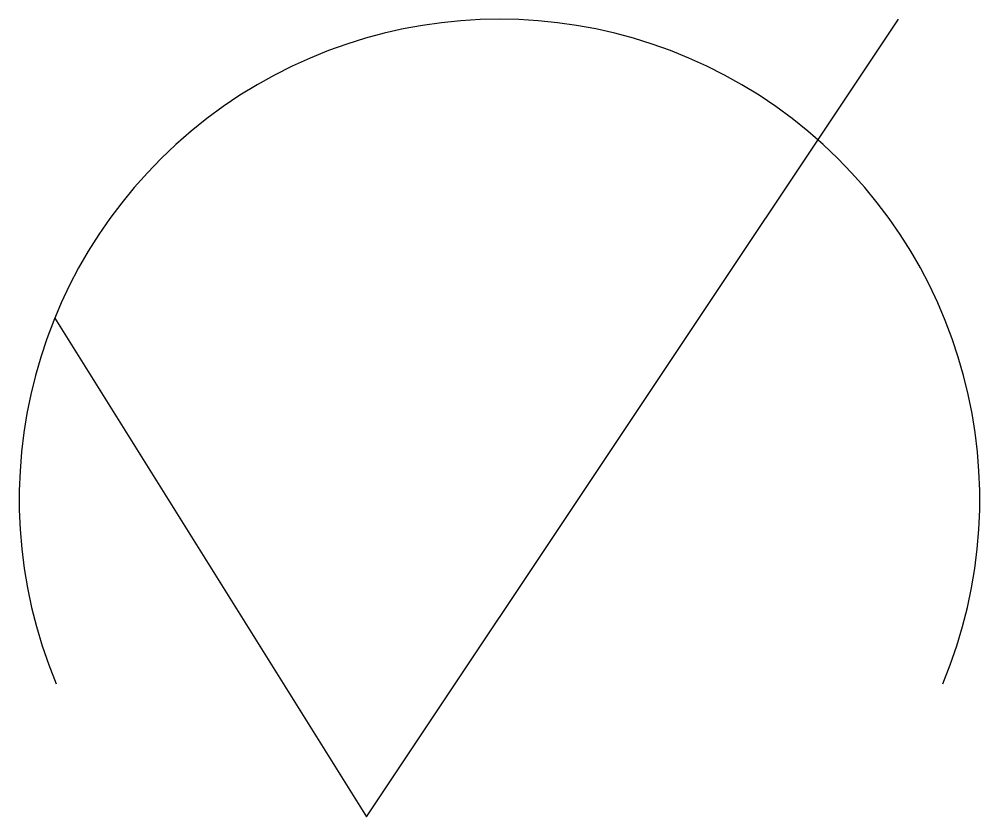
# Model space of a CAD drawing. Header units: millimetres. Extents: x 4.2 to 25.8, y 2 to 20.
import ezdxf

# ---------------------------------------------------------------- set-up
doc = ezdxf.new("R2010")
doc.units = ezdxf.units.MM
doc.layers.get('0').update_dxf_attribs({"lineweight": 25})

msp = doc.modelspace()

# ---------------------------------------------------------------- linework, layer by layer
at = {"flags": 128}
msp.add_lwpolyline([(4.967, 13.253), (12, 2), (24, 20)], dxfattribs=at)
msp.add_arc((15, 9.167), 10.833, 337.3801, 202.6199)

doc.saveas('drawing.dxf')
